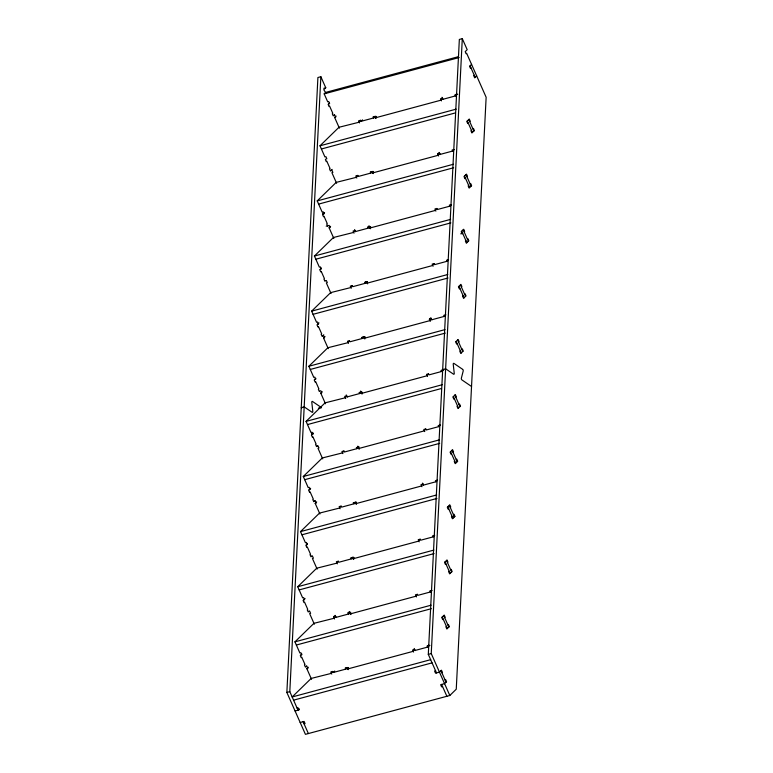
<?xml version="1.0" encoding="UTF-8"?>
<svg xmlns="http://www.w3.org/2000/svg" width="773" height="773" viewBox="0 0 773 773"><rect width="100%" height="100%" fill="white"/><g stroke="black" fill="none" stroke-linecap="round" stroke-linejoin="round"><path stroke-width="1.16" d="M436.523 672.916L428.3 654.373L459.346 39.442L462.293 38.65L467.192 49.704L465.211 51.636L466.148 53.762L466.641 53.279L486.14 97.272L456.254 689.207L449.818 695.487L305.432 734.35L286.86 692.444L317.906 77.513L320.853 76.72L325.752 87.774L323.771 89.716L326.1 93.369M299.354 708.909L298.03 710.203L289.807 691.651L320.853 76.72M449.818 695.487L431.247 653.581L462.293 38.65M328.641 103.92L329.627 103.65L328.68 101.524L327.694 101.794L324.187 93.871L325.675 92.412L458.35 56.7M329.472 103.109L328.148 104.403L329.085 106.529L329.578 106.046L332.796 113.302L332.303 113.786L333.24 115.911L334.564 114.617M339.395 128.183L334.68 117.554L336.168 116.095M325.858 159.035L326.844 158.774L325.897 156.648L324.911 156.909L319.993 145.797L338.989 127.274L358.633 122.337L360.614 120.404M359.6 122.917L358.653 120.791L360.624 120.259L361.088 121.322L362.585 119.873M361.088 121.322L373.533 117.979L375.021 116.52M376.325 116.636L375.002 117.931L440.484 100.306L442.465 98.364M332.119 169.413L330.458 171.026L329.52 168.901L330.013 168.417L326.795 161.161L326.303 161.644L325.356 159.518M323.075 214.15L324.051 213.889L323.114 211.763L322.128 212.024L317.21 200.912L336.207 182.389L355.851 177.452L357.831 175.519M471.569 64.391L469.578 66.323L470.525 68.449L471.018 67.966M356.817 178.032L355.87 175.906L357.841 175.384L358.305 176.447L370.75 173.094L372.238 171.645M373.543 171.761L372.219 173.046L437.702 155.421L439.682 153.489M474.236 75.232L473.743 75.715L474.68 77.841L476.67 75.899M441.451 100.886L440.504 98.76L442.475 98.229L442.939 99.292L455.384 95.939L456.872 94.49L456.399 93.427M333.83 238.422L329.114 227.784L330.602 226.334M320.293 269.265L321.268 269.004L320.331 266.878L319.346 267.139L314.427 256.027L333.424 237.504L353.068 232.576L355.049 230.634M468.235 123.081L467.742 123.574L466.795 121.448L469.279 119.023L470.226 121.148L469.723 121.632M438.668 156.001L437.721 153.875L439.209 152.426L440.156 154.552M321.452 268.134L319.79 269.748L320.737 271.874L321.23 271.391L324.447 278.647L323.955 279.14L324.892 281.256M354.034 233.146L353.087 231.021L355.058 230.499L355.522 231.562L367.967 228.209L369.455 226.76M370.76 226.876L369.436 228.161L434.919 210.536L436.9 208.604M471.453 130.347L470.96 130.83L471.897 132.956L474.38 130.531L473.443 128.405L472.941 128.888M440.156 154.407L452.601 151.064L454.089 149.604M317.51 324.38L318.486 324.119L317.548 321.993L316.563 322.254L311.645 311.142L330.641 292.629L350.285 287.691L352.266 285.749M465.452 178.205L464.959 178.689L464.013 176.563L466.496 174.138L467.443 176.263L466.94 176.746M318.998 322.93L317.007 324.873L317.954 326.989L318.447 326.506L321.665 333.772L321.172 334.255L322.109 336.381L323.771 334.767M351.251 288.271L350.304 286.145L352.275 285.614L352.739 286.677L365.185 283.324L366.673 281.874M468.67 185.462L468.177 185.945L469.114 188.071L471.598 185.646L470.66 183.52L470.158 184.013M435.885 211.116L434.938 208.99L436.9 208.459L437.373 209.522L449.818 206.178L451.306 204.719M328.264 348.652L323.549 338.014L325.037 336.564M314.727 379.504L315.703 379.234L314.766 377.108L313.78 377.379L308.862 366.267L327.858 347.744L347.492 342.806L349.483 340.864M464.158 231.861L464.66 231.378L463.713 229.252L461.23 231.678L462.177 233.804L462.669 233.32L460.708 233.842M315.886 378.374L314.225 379.987L315.171 382.113L315.664 381.62L318.882 388.887L318.389 389.37L319.326 391.496M434.117 263.719L432.126 265.651L366.653 283.285M348.468 343.386L347.521 341.26L349.483 340.729L349.956 341.792L362.402 338.439L363.89 336.989M365.194 337.105L363.87 338.4L429.344 320.776L431.334 318.834M465.887 240.577L465.394 241.06L466.332 243.186L468.815 240.77L467.878 238.644L467.375 239.128M433.102 266.231L432.155 264.105L434.117 263.583L434.59 264.646L447.036 261.293L448.524 259.844M325.481 403.767L320.766 393.138L322.254 391.679M311.944 434.619L312.92 434.349L311.983 432.223L310.997 432.494L306.079 421.382L325.075 402.859L344.71 397.921L346.7 395.989M459.887 288.435L459.394 288.918L458.447 286.793L460.93 284.377L461.877 286.493L461.375 286.986M430.319 321.346L429.373 319.23L430.861 317.771L431.807 319.896M347.174 396.907L359.619 393.563L361.107 392.104M362.411 392.22L361.088 393.515L426.561 375.891L428.551 373.948M463.104 295.692L462.612 296.175L463.549 298.301L466.032 295.885L465.095 293.759L464.592 294.242M431.807 319.761L444.253 316.408L445.741 314.959M317.481 445.702L316.544 446.61L315.606 444.485L316.099 444.002L312.881 436.745L312.389 437.228L311.442 435.102L313.432 433.16L311.471 433.692M309.161 489.734L310.137 489.473L309.2 487.348L308.214 487.608L303.296 476.497L322.293 457.974L341.927 453.036L343.917 451.103M457.104 343.55L456.611 344.033L455.664 341.908L458.147 339.492L459.094 341.618L458.592 342.101M310.649 488.285L308.659 490.217L309.606 492.343L310.099 491.86L313.316 499.116L312.823 499.6L313.761 501.725L315.007 500.518M342.903 453.616L341.956 451.49L343.917 450.959L344.391 452.021L356.836 448.678L358.324 447.219L357.851 446.156M460.322 350.807L459.829 351.3L460.766 353.416L463.249 351L462.312 348.874L461.81 349.357M427.537 376.47L426.59 374.345L428.551 373.813L429.025 374.876L441.47 371.523L442.958 370.074M319.916 513.997L315.2 503.368L316.688 501.919M306.379 544.849L307.354 544.588L306.417 542.462L305.432 542.723L300.513 531.611L319.51 513.088L339.144 508.151L341.135 506.218M454.321 398.665L453.828 399.148L452.881 397.022L455.365 394.607L456.312 396.733L455.809 397.216M307.432 543.825L305.876 545.332L306.823 547.458L307.316 546.975L310.533 554.231L310.041 554.714L310.978 556.84L311.906 555.932M425.768 429.063L423.778 431.005L358.305 448.63M340.12 508.731L339.173 506.605L341.135 506.083L341.608 507.146L354.053 503.793L355.541 502.344M457.539 405.931L457.046 406.414L457.983 408.54L460.466 406.115L459.529 403.989L459.027 404.472M424.754 431.585L423.807 429.459L425.768 428.928L426.242 429.991L438.687 426.638L440.175 425.189M303.596 599.964L304.572 599.703L303.634 597.577L302.649 597.838L297.731 586.726L316.727 568.203L336.361 563.275L338.352 561.333M451.538 453.78L451.046 454.273L450.099 452.147L452.582 449.722L453.529 451.847L453.026 452.331M305.084 598.515L303.093 600.447L304.04 602.573L304.533 602.09L307.751 609.346L307.258 609.839L308.195 611.965L309.123 611.057M422.986 484.188L420.995 486.12L355.522 503.745M337.328 563.846L336.39 561.72L338.352 561.198L338.825 562.261L351.271 558.908L352.759 557.459M354.063 557.575L352.739 558.86L418.212 541.235L420.203 539.303M454.756 461.046L454.263 461.529L455.2 463.655L457.684 461.23L456.746 459.104L456.244 459.587M421.961 486.7L421.024 484.574L422.986 484.043L423.459 485.106L435.904 481.763L437.392 480.304M300.813 655.079L301.789 654.818L300.852 652.692L299.866 652.963L294.948 641.851L313.944 623.328L333.578 618.39L335.569 616.448M334.545 618.97L333.607 616.844L335.096 615.385L336.042 617.511M448.755 508.905L448.263 509.388L447.316 507.262L449.799 504.837L450.746 506.962L450.244 507.446M301.866 654.055L300.311 655.572L301.257 657.688L301.75 657.205L304.968 664.471L304.475 664.954L305.412 667.08L306.659 665.862M333.607 616.844L335.569 616.313L336.042 617.376L348.488 614.023L348.014 612.96L349.502 611.511L350.923 614.554M348.488 614.023L349.976 612.574M451.973 516.161L451.48 516.644L452.418 518.77L454.901 516.345L453.964 514.219L453.461 514.712M419.179 541.815L418.241 539.689L420.203 539.158L420.676 540.221L433.122 536.877L434.61 535.418M311.567 679.351L306.852 668.713L308.34 667.263M332.786 671.563L330.796 673.505L311.161 678.443L292.165 696.966L430.648 659.678M331.762 674.085L330.825 671.959L332.786 671.428L333.26 672.491L334.748 671.041M445.973 564.019L445.48 564.503L444.533 562.377L447.016 559.952L447.963 562.077L447.461 562.56M417.42 594.418L415.43 596.35L349.956 613.984M333.26 672.491L345.705 669.138L347.193 667.688M348.497 667.804L347.174 669.099L412.647 651.475L414.637 649.533M449.19 571.276L448.698 571.759L449.635 573.885L452.118 571.469L451.181 569.343L450.678 569.827M416.396 596.93L415.459 594.804L417.42 594.282L417.893 595.345L430.339 591.992L431.827 590.543M443.19 619.134L442.697 619.617L441.75 617.492L444.233 615.076L445.18 617.192L444.678 617.685M446.408 626.391L445.915 626.874L446.852 629L449.335 626.584L448.398 624.458L447.896 624.942M415.111 650.46L427.556 647.107L429.044 645.658L428.571 644.595M441.895 672.8L442.398 672.317L441.451 670.191L439.46 672.124L435.537 673.186L434.59 671.061L435.576 670.79M445.113 680.056L445.606 679.573L446.552 681.699L444.562 683.632L440.639 684.694L441.576 686.82L442.562 686.55M323.79 88.306L325.752 87.774M324.187 93.871L459.191 57.531M333.743 115.428L334.719 115.158L335.666 117.283L334.68 117.554M456.872 94.354L454.911 94.876L455.384 95.939M373.717 116.878L375.891 116.288M455.568 94.847L457.742 94.258M319.993 145.797L456.157 109.148M321.404 148.986L455.239 112.955M330.96 170.543L331.936 170.282L332.883 172.408L331.897 172.669L336.613 183.298M437.721 153.875L439.692 153.344M454.089 149.469L452.128 150.001L452.601 151.064M370.934 171.993L373.108 171.403M317.21 200.912L453.374 164.263M318.621 204.101L453.625 167.76M322.602 213.222L324.563 212.701L322.573 214.633L323.52 216.759L324.013 216.276L327.23 223.532L326.737 224.015L327.675 226.141M326.206 226.189L329.153 225.397L330.1 227.523L329.114 227.784M369.455 226.615L367.494 227.146L367.967 228.209M451.306 204.584L449.345 205.116L449.818 206.178M368.151 227.107L370.325 226.518M314.427 256.027L450.591 219.377M315.838 259.216L450.843 222.875M325.394 280.773L326.37 280.512L327.317 282.638L326.332 282.899L331.047 293.537M448.524 259.699L446.562 260.23L447.036 261.293M365.358 282.222L367.542 281.643M311.645 311.142L447.809 274.492M313.055 314.331L448.06 277.99M322.612 335.897L323.587 335.627L324.534 337.753L323.549 338.014M429.373 319.23L431.334 318.698M445.741 314.814L443.779 315.345L444.253 316.408M361.629 337.598L364.759 336.757M308.862 366.267L445.026 329.607M310.273 369.455L445.267 333.105M319.829 391.012L320.805 390.742L321.752 392.868L320.766 393.138M346.7 395.844L344.739 396.375L345.686 398.501M361.107 391.969L359.145 392.5L359.619 393.563M442.958 369.938L440.997 370.46L441.47 371.523M441.644 370.422L443.828 369.842M319.181 407.902L321.153 407.371L312.524 401.487A1.198 0.628 74.9 0 0 311.79 402.279L312.814 411.478A1.198 0.628 74.9 0 1 312.079 412.26L304.185 406.878L301.238 407.671L301.741 408.009M318.379 408.328L321.326 407.526A1.198 0.628 74.9 0 1 321.51 407.796M306.079 421.382L442.243 384.722M307.49 424.57L441.325 388.539M317.046 446.127L318.022 445.866L318.969 447.982L317.983 448.253L322.699 458.882M440.175 425.053L438.214 425.585L438.687 426.638M357.01 447.577L359.194 446.987M303.296 476.497L439.46 439.847M304.707 479.685L439.702 443.344M314.263 501.242L315.239 500.981L316.186 503.107L315.2 503.368M437.392 480.168L435.431 480.7L435.904 481.763M353.135 502.981L356.411 502.102M300.513 531.611L436.677 494.962M301.924 534.8L436.919 498.459M452.939 516.876L454.901 516.345M311.48 556.357L312.456 556.096L313.403 558.222L312.418 558.483L317.133 569.121M434.61 535.283L432.648 535.815L433.122 536.877M351.444 557.806L353.628 557.217M297.731 586.726L433.895 550.076M299.141 589.915L434.136 553.574M308.688 611.472L309.673 611.211L310.62 613.337L309.635 613.598L314.35 624.236M348.014 612.96L349.976 612.438M431.827 590.398L429.865 590.93L430.339 591.992M348.662 612.921L350.845 612.342M294.948 641.851L431.112 605.191M296.359 645.03L431.353 608.689M305.905 666.597L306.891 666.326L307.838 668.452L306.852 668.713M414.637 649.397L412.676 649.929L413.613 652.045M429.044 645.513L427.083 646.044L427.556 647.107M345.879 668.046L348.063 667.457M427.73 646.006L429.914 645.416M286.86 692.444L289.807 691.651M428.3 654.373L431.247 653.581M293.576 700.154L432.068 662.867M297.083 708.078L298.069 707.807L299.006 709.933L295.083 710.996M300.175 722.504L304.108 721.441L305.055 723.567L304.069 723.837M462.592 369.301L453.964 363.416A1.198 0.628 74.9 0 0 453.229 364.199L454.253 373.398A1.198 0.628 74.9 0 1 453.519 374.19L445.625 368.798L442.678 369.591L443.18 369.938M471.54 386.481L461.954 379.939A1.198 0.628 74.9 0 1 461.346 378.239L463.201 371.001A1.198 0.628 74.9 0 0 462.766 369.455M470.081 65.84L475.182 77.348M468.786 119.506L473.888 131.014M467.298 120.965L472.4 132.473M441.992 97.301L442.939 99.427M466.003 174.621L471.105 186.129M464.515 176.08L469.617 187.588M463.22 229.745L468.322 241.253M461.732 231.195L466.834 242.703M460.437 284.86L465.539 296.368M458.949 286.31L464.051 297.818M375.968 118.511L375.021 116.385L373.059 116.916L373.533 117.979M457.655 339.975L462.756 351.483M456.167 341.424L461.268 352.932M373.185 173.625L372.238 171.5L370.277 172.031L370.75 173.094M454.872 395.09L459.974 406.598M453.384 396.539L458.476 408.047M368.982 225.697L370.402 228.74M354.575 229.571L355.522 231.697M452.089 450.205L457.191 461.713M450.601 451.664L455.693 463.172M367.619 283.855L366.673 281.739L364.711 282.261L365.185 283.324M449.306 505.32L454.408 516.837M447.818 506.779L452.91 518.287M364.837 338.98L363.89 336.854L361.928 337.376L362.402 338.439M422.512 483.125L423.459 485.251M446.523 560.444L451.625 571.952M445.035 561.894L450.128 573.402M360.633 391.041L362.054 394.095M346.227 394.926L347.174 397.051M443.741 615.559L448.842 627.067M442.253 617.009L447.345 628.517M359.271 449.21L358.324 447.084L356.363 447.615L356.836 448.678M440.958 670.674L446.06 682.182M441.615 684.424L446.871 696.28M356.488 504.325L355.541 502.199L353.58 502.73L354.053 503.793M414.164 648.47L415.111 650.595M353.705 559.439L352.759 557.314L350.797 557.845L351.271 558.908M348.14 669.679L347.193 667.553L345.231 668.075L345.705 669.138M303.122 721.711L308.379 733.558"/></g></svg>
